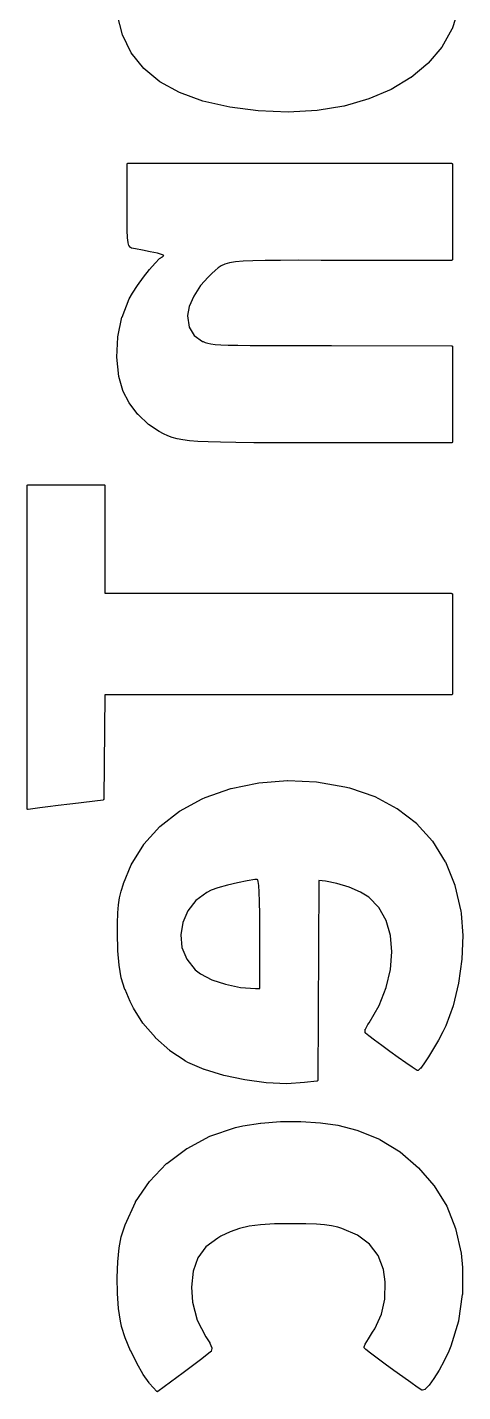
# Model space of a CAD drawing. Extents: x 91.3 to 189.8, y -113.5 to -60.4.
# Drawn here: x 153.33 to 156.16, y -94.61 to -85.75 of the extents above; entities that cross this region are included whole.
import ezdxf

# ---------------------------------------------------------------- set-up
doc = ezdxf.new("R2010")
doc.units = 0
doc.header["$MEASUREMENT"] = 0
doc.layers.add('BLACK', color=7, linetype='CONTINUOUS')

msp = doc.modelspace()

# ---------------------------------------------------------------- linework, layer by layer
at = {"layer": 'Black'}
for p, q in [((153.949, -85.7961), (153.915, -85.6639)), ((156.132, -85.6297), (156.091, -85.7584)), ((153.949, -85.7965), (153.949, -85.7961)), ((153.95, -85.797), (153.949, -85.7965)), ((154.007, -85.9135), (153.95, -85.797)), ((156.09, -85.7593), (156.024, -85.8765)), ((156.091, -85.7584), (156.09, -85.7589)), ((156.09, -85.7589), (156.09, -85.7593)), ((156.024, -85.8773), (155.935, -85.982)), ((156.024, -85.8765), (156.024, -85.8769)), ((156.024, -85.8769), (156.024, -85.8773)), ((154.007, -85.9139), (154.007, -85.9135)), ((154.007, -85.9144), (154.007, -85.9139)), ((154.088, -86.0153), (154.007, -85.9144)), ((154.088, -86.0156), (154.088, -86.0153)), ((154.089, -86.016), (154.088, -86.0156)), ((154.192, -86.1015), (154.089, -86.016)), ((155.934, -85.9826), (155.825, -86.074)), ((155.935, -85.9823), (155.934, -85.9826)), ((155.935, -85.982), (155.935, -85.9823)), ((154.193, -86.1017), (154.192, -86.1015)), ((154.193, -86.102), (154.193, -86.1017)), ((154.32, -86.1721), (154.193, -86.102)), ((155.696, -86.1518), (155.55, -86.2137)), ((155.824, -86.0745), (155.696, -86.1515)), ((155.696, -86.1515), (155.696, -86.1516)), ((155.696, -86.1516), (155.696, -86.1518)), ((155.825, -86.0742), (155.824, -86.0745)), ((155.825, -86.074), (155.825, -86.0742)), ((154.32, -86.1723), (154.32, -86.1721)), ((154.321, -86.1725), (154.32, -86.1723)), ((154.471, -86.2274), (154.321, -86.1725)), ((154.472, -86.2274), (154.471, -86.2274)), ((154.472, -86.2276), (154.472, -86.2274)), ((154.646, -86.2674), (154.472, -86.2276)), ((155.55, -86.2139), (155.389, -86.2597)), ((155.55, -86.2137), (155.55, -86.2138)), ((155.55, -86.2138), (155.55, -86.2139)), ((154.647, -86.2675), (154.646, -86.2674)), ((154.831, -86.2912), (154.647, -86.2675)), ((154.647, -86.2675), (154.647, -86.2675)), ((155.027, -86.2993), (154.831, -86.2912)), ((154.831, -86.2912), (154.831, -86.2912)), ((154.831, -86.2912), (154.831, -86.2912)), ((155.214, -86.2886), (155.027, -86.2993)), ((155.027, -86.2993), (155.027, -86.2993)), ((155.027, -86.2993), (155.027, -86.2993)), ((155.388, -86.2598), (155.214, -86.2885)), ((155.214, -86.2885), (155.214, -86.2885)), ((155.214, -86.2885), (155.214, -86.2886)), ((155.389, -86.2597), (155.388, -86.2598)), ((155.389, -86.2597), (155.389, -86.2597)), ((153.98, -86.6352), (153.981, -86.6347)), ((153.98, -86.6356), (153.98, -86.6352)), ((153.98, -86.636), (153.98, -86.6356)), ((153.98, -86.6364), (153.98, -86.636)), ((153.98, -86.9036), (153.98, -86.6364)), ((153.981, -86.6332), (153.982, -86.6329)), ((153.981, -86.6336), (153.981, -86.6332)), ((153.981, -86.6339), (153.981, -86.6336)), ((153.981, -86.6344), (153.981, -86.6339)), ((153.981, -86.6347), (153.981, -86.6344)), ((153.982, -86.6324), (153.983, -86.6321)), ((153.982, -86.6326), (153.982, -86.6324)), ((153.982, -86.6329), (153.982, -86.6326)), ((153.983, -86.632), (153.984, -86.6317)), ((153.983, -86.6321), (153.983, -86.632)), ((153.984, -86.6317), (153.984, -86.6315)), ((153.984, -86.6315), (153.985, -86.6315)), ((153.984, -86.6317), (153.984, -86.6317)), ((153.985, -86.6315), (153.985, -86.6314)), ((153.985, -86.6314), (156.088, -86.6314)), ((156.088, -86.6314), (156.088, -86.6315)), ((156.088, -86.6315), (156.089, -86.6315)), ((156.089, -86.6315), (156.089, -86.6317)), ((156.089, -86.6317), (156.089, -86.6317)), ((156.089, -86.6317), (156.09, -86.632)), ((156.09, -86.632), (156.09, -86.6321)), ((156.09, -86.6321), (156.091, -86.6324)), ((156.091, -86.6324), (156.091, -86.6326)), ((156.091, -86.6326), (156.091, -86.6329)), ((156.091, -86.6329), (156.092, -86.6332)), ((156.092, -86.6332), (156.092, -86.6336)), ((156.092, -86.6336), (156.092, -86.6339)), ((156.092, -86.6339), (156.092, -86.6344)), ((156.092, -86.6344), (156.092, -86.6347)), ((156.092, -86.6347), (156.093, -86.6352)), ((156.093, -86.6352), (156.093, -86.6356)), ((156.093, -86.6356), (156.093, -86.636)), ((156.093, -86.636), (156.093, -86.6364)), ((156.093, -86.6364), (156.093, -87.2573)), ((153.98, -86.9972), (153.98, -86.9036)), ((153.98, -86.9036), (153.98, -86.9036)), ((153.98, -86.9036), (153.98, -86.9036)), ((153.981, -87.0664), (153.98, -86.9972)), ((153.98, -86.9972), (153.98, -86.9972)), ((153.98, -86.9972), (153.98, -86.9972)), ((153.981, -87.0665), (153.981, -87.0664)), ((153.981, -87.0664), (153.981, -87.0664)), ((153.983, -87.115), (153.981, -87.0665)), ((153.983, -87.1152), (153.983, -87.115)), ((153.983, -87.1153), (153.983, -87.1152)), ((153.986, -87.1469), (153.983, -87.1153)), ((153.986, -87.1473), (153.986, -87.1469)), ((153.986, -87.1477), (153.986, -87.1473)), ((153.991, -87.1663), (153.986, -87.1477)), ((153.991, -87.1664), (153.991, -87.1663)), ((153.991, -87.1663), (153.991, -87.1663)), ((153.992, -87.1671), (153.991, -87.1664)), ((153.992, -87.1678), (153.992, -87.1671)), ((153.992, -87.1679), (153.992, -87.1678)), ((153.992, -87.168), (153.992, -87.1679)), ((153.999, -87.1772), (153.992, -87.168)), ((153.999, -87.1775), (153.999, -87.1772)), ((153.999, -87.1778), (153.999, -87.1775)), ((154, -87.1781), (153.999, -87.1778)), ((154, -87.1784), (154, -87.1781)), ((154, -87.1786), (154, -87.1784)), ((154.001, -87.1788), (154, -87.1786)), ((154.008, -87.1821), (154.001, -87.1788)), ((154.008, -87.1822), (154.008, -87.1821)), ((154.009, -87.1824), (154.008, -87.1822)), ((154.035, -87.1883), (154.009, -87.1824)), ((154.079, -87.197), (154.035, -87.1883)), ((154.035, -87.1883), (154.035, -87.1883)), ((154.035, -87.1883), (154.035, -87.1883)), ((154.129, -87.2061), (154.079, -87.197)), ((154.079, -87.197), (154.079, -87.197)), ((154.079, -87.197), (154.079, -87.197)), ((154.176, -87.2162), (154.129, -87.2061)), ((154.209, -87.2264), (154.176, -87.2162)), ((154.125, -87.3223), (154.161, -87.2801)), ((154.161, -87.2801), (154.162, -87.28)), ((154.162, -87.2798), (154.19, -87.2506)), ((154.162, -87.28), (154.162, -87.2798)), ((154.19, -87.2506), (154.191, -87.2503)), ((154.191, -87.2499), (154.209, -87.239)), ((154.191, -87.2503), (154.191, -87.2499)), ((154.218, -87.2317), (154.209, -87.2264)), ((154.209, -87.2387), (154.21, -87.2386)), ((154.209, -87.2389), (154.209, -87.2387)), ((154.209, -87.239), (154.209, -87.2389)), ((154.21, -87.2386), (154.21, -87.2383)), ((154.21, -87.2383), (154.211, -87.2383)), ((154.211, -87.2382), (154.212, -87.2381)), ((154.211, -87.2383), (154.211, -87.2382)), ((154.212, -87.2381), (154.218, -87.2317)), ((154.571, -87.3105), (154.552, -87.3273)), ((154.591, -87.297), (154.571, -87.3105)), ((154.615, -87.2863), (154.591, -87.297)), ((154.645, -87.278), (154.615, -87.2863)), ((154.683, -87.2718), (154.645, -87.278)), ((154.733, -87.2674), (154.683, -87.2718)), ((154.797, -87.2646), (154.733, -87.2674)), ((154.877, -87.263), (154.797, -87.2646)), ((154.976, -87.2623), (154.877, -87.263)), ((155.096, -87.2621), (154.976, -87.2623)), ((155.24, -87.2623), (155.096, -87.2621)), ((155.364, -87.2623), (155.24, -87.2623)), ((155.24, -87.2623), (155.24, -87.2623)), ((156.088, -87.2623), (155.364, -87.2623)), ((155.364, -87.2623), (155.364, -87.2623)), ((155.364, -87.2623), (155.364, -87.2623)), ((156.089, -87.2623), (156.088, -87.2623)), ((156.088, -87.2623), (156.088, -87.2623)), ((156.09, -87.2618), (156.089, -87.262)), ((156.089, -87.262), (156.089, -87.2621)), ((156.089, -87.2621), (156.089, -87.2623)), ((156.091, -87.2614), (156.09, -87.2617)), ((156.09, -87.2617), (156.09, -87.2618)), ((156.092, -87.2605), (156.091, -87.2608)), ((156.091, -87.2608), (156.091, -87.2612)), ((156.091, -87.2612), (156.091, -87.2614)), ((156.093, -87.2586), (156.092, -87.259)), ((156.092, -87.259), (156.092, -87.2594)), ((156.092, -87.2594), (156.092, -87.2598)), ((156.092, -87.2598), (156.092, -87.2602)), ((156.092, -87.2602), (156.092, -87.2605)), ((156.093, -87.2573), (156.093, -87.2578)), ((156.093, -87.2578), (156.093, -87.2582)), ((156.093, -87.2582), (156.093, -87.2586)), ((154.048, -87.425), (154.086, -87.3725)), ((154.086, -87.3724), (154.125, -87.3224)), ((154.086, -87.3725), (154.086, -87.3724)), ((154.086, -87.3725), (154.086, -87.3725)), ((154.125, -87.3224), (154.125, -87.3223)), ((154.125, -87.3224), (154.125, -87.3224)), ((154.506, -87.3722), (154.457, -87.426)), ((154.531, -87.3479), (154.506, -87.3722)), ((154.552, -87.3273), (154.531, -87.3479)), ((154.531, -87.3479), (154.531, -87.3479)), ((154.531, -87.3479), (154.531, -87.3479)), ((153.994, -87.5124), (154.015, -87.475)), ((154.015, -87.4747), (154.048, -87.4251)), ((154.015, -87.4749), (154.015, -87.4747)), ((154.015, -87.475), (154.015, -87.4749)), ((154.048, -87.4251), (154.048, -87.425)), ((154.048, -87.4251), (154.048, -87.4251)), ((154.457, -87.426), (154.412, -87.494)), ((153.947, -87.631), (153.993, -87.513)), ((153.993, -87.5127), (153.994, -87.5124)), ((153.993, -87.513), (153.993, -87.5127)), ((154.382, -87.5618), (154.371, -87.6216)), ((154.412, -87.494), (154.382, -87.5618)), ((153.919, -87.7596), (153.946, -87.6318)), ((153.946, -87.6314), (153.947, -87.631)), ((153.946, -87.6318), (153.946, -87.6314)), ((154.371, -87.6216), (154.371, -87.6231)), ((154.371, -87.6231), (154.383, -87.6953)), ((154.383, -87.6953), (154.416, -87.7508)), ((154.416, -87.7508), (154.47, -87.7893)), ((153.912, -87.8905), (153.919, -87.7603)), ((153.919, -87.7599), (153.919, -87.7596)), ((153.919, -87.7603), (153.919, -87.7599)), ((154.47, -87.7893), (154.473, -87.7904)), ((154.473, -87.7904), (154.487, -87.796)), ((154.487, -87.796), (154.503, -87.8007)), ((154.503, -87.8007), (154.524, -87.8047)), ((154.524, -87.8047), (154.551, -87.8079)), ((154.551, -87.8079), (154.589, -87.8105)), ((154.589, -87.8105), (154.637, -87.8125)), ((154.637, -87.8125), (154.7, -87.8139)), ((154.7, -87.8139), (154.78, -87.815)), ((154.78, -87.815), (154.78, -87.815)), ((154.78, -87.815), (154.878, -87.8157)), ((154.878, -87.8157), (154.997, -87.8161)), ((154.997, -87.8161), (155.14, -87.8164)), ((155.14, -87.8164), (155.308, -87.8165)), ((155.308, -87.8165), (156.088, -87.8168)), ((156.088, -87.8168), (156.088, -87.8169)), ((156.088, -87.8169), (156.089, -87.8169)), ((156.089, -87.8169), (156.089, -87.817)), ((156.089, -87.817), (156.089, -87.8171)), ((156.089, -87.8171), (156.09, -87.8173)), ((156.09, -87.8173), (156.09, -87.8174)), ((156.09, -87.8174), (156.091, -87.8177)), ((156.091, -87.8177), (156.091, -87.8179)), ((156.091, -87.8179), (156.091, -87.8183)), ((156.091, -87.8183), (156.092, -87.8186)), ((156.092, -87.8186), (156.092, -87.8189)), ((156.092, -87.8189), (156.092, -87.8193)), ((156.092, -87.8193), (156.092, -87.8197)), ((156.092, -87.8197), (156.092, -87.8201)), ((156.092, -87.8201), (156.093, -87.8205)), ((156.093, -87.8205), (156.093, -87.8209)), ((156.093, -87.8209), (156.093, -87.8213)), ((156.093, -87.8213), (156.093, -87.8218)), ((156.093, -87.8218), (156.093, -88.4427)), ((153.912, -87.8909), (153.912, -87.8905)), ((153.912, -87.8913), (153.912, -87.8909)), ((153.926, -88.0166), (153.912, -87.8913)), ((153.926, -88.017), (153.926, -88.0166)), ((153.926, -88.0174), (153.926, -88.017)), ((153.952, -88.1088), (153.926, -88.0174)), ((153.952, -88.1093), (153.952, -88.1088)), ((153.952, -88.1098), (153.952, -88.1093)), ((153.992, -88.1871), (153.952, -88.1098)), ((153.992, -88.1875), (153.992, -88.1871)), ((153.992, -88.1878), (153.992, -88.1875)), ((154.05, -88.2634), (153.992, -88.1878)), ((154.05, -88.2637), (154.05, -88.2634)), ((154.051, -88.264), (154.05, -88.2637)), ((154.118, -88.3291), (154.051, -88.264)), ((154.119, -88.3294), (154.118, -88.3291)), ((154.119, -88.3297), (154.119, -88.3294)), ((154.187, -88.3746), (154.119, -88.3297)), ((154.187, -88.3747), (154.187, -88.3746)), ((154.187, -88.3749), (154.187, -88.3747)), ((154.217, -88.3893), (154.187, -88.3749)), ((154.217, -88.3894), (154.217, -88.3893)), ((154.217, -88.3893), (154.217, -88.3893)), ((154.244, -88.4018), (154.217, -88.3894)), ((154.245, -88.4018), (154.244, -88.4018)), ((154.245, -88.4019), (154.245, -88.4018)), ((154.273, -88.4123), (154.245, -88.4019)), ((154.273, -88.4124), (154.273, -88.4123)), ((154.304, -88.4211), (154.273, -88.4124)), ((154.273, -88.4124), (154.273, -88.4124)), ((154.304, -88.4212), (154.304, -88.4211)), ((154.305, -88.4212), (154.304, -88.4212)), ((154.341, -88.4283), (154.305, -88.4212)), ((154.341, -88.4284), (154.341, -88.4283)), ((154.385, -88.4341), (154.341, -88.4284)), ((154.341, -88.4284), (154.341, -88.4284)), ((154.439, -88.4385), (154.385, -88.4341)), ((154.385, -88.4341), (154.385, -88.4341)), ((154.385, -88.4341), (154.385, -88.4341)), ((154.506, -88.4418), (154.439, -88.4385)), ((154.439, -88.4385), (154.439, -88.4385)), ((154.439, -88.4385), (154.439, -88.4385)), ((154.587, -88.4442), (154.506, -88.4418)), ((154.506, -88.4418), (154.506, -88.4418)), ((154.506, -88.4418), (154.506, -88.4418)), ((154.685, -88.4458), (154.587, -88.4442)), ((154.587, -88.4442), (154.587, -88.4442)), ((154.587, -88.4442), (154.587, -88.4442)), ((154.802, -88.4468), (154.685, -88.4458)), ((154.685, -88.4458), (154.685, -88.4458)), ((154.685, -88.4458), (154.685, -88.4458)), ((154.941, -88.4473), (154.802, -88.4468)), ((154.802, -88.4468), (154.802, -88.4468)), ((154.802, -88.4468), (154.802, -88.4468)), ((155.104, -88.4475), (154.941, -88.4473)), ((154.941, -88.4473), (154.941, -88.4473)), ((154.941, -88.4473), (154.941, -88.4473)), ((155.245, -88.4475), (155.104, -88.4475)), ((155.104, -88.4475), (155.104, -88.4475)), ((155.104, -88.4475), (155.104, -88.4475)), ((156.088, -88.4477), (155.245, -88.4475)), ((155.245, -88.4475), (155.245, -88.4475)), ((156.089, -88.4476), (156.088, -88.4476)), ((156.088, -88.4476), (156.088, -88.4477)), ((156.09, -88.4471), (156.089, -88.4474)), ((156.089, -88.4474), (156.089, -88.4474)), ((156.089, -88.4474), (156.089, -88.4476)), ((156.091, -88.4467), (156.09, -88.447)), ((156.09, -88.447), (156.09, -88.4471)), ((156.092, -88.4459), (156.091, -88.4462)), ((156.091, -88.4462), (156.091, -88.4465)), ((156.091, -88.4465), (156.091, -88.4467)), ((156.093, -88.4439), (156.092, -88.4444)), ((156.092, -88.4444), (156.092, -88.4448)), ((156.092, -88.4448), (156.092, -88.4452)), ((156.092, -88.4452), (156.092, -88.4455)), ((156.092, -88.4455), (156.092, -88.4459)), ((156.093, -88.4427), (156.093, -88.4431)), ((156.093, -88.4431), (156.093, -88.4435)), ((156.093, -88.4435), (156.093, -88.4439)), ((153.331, -88.7232), (153.332, -88.7228)), ((153.331, -88.7236), (153.331, -88.7232)), ((153.331, -88.724), (153.331, -88.7236)), ((153.331, -88.7245), (153.331, -88.724)), ((153.331, -88.7249), (153.331, -88.7245)), ((153.331, -90.8257), (153.331, -88.7249)), ((153.332, -88.7217), (153.333, -88.7214)), ((153.332, -88.7221), (153.332, -88.7217)), ((153.332, -88.7224), (153.332, -88.7221)), ((153.332, -88.7228), (153.332, -88.7224)), ((153.333, -88.7208), (153.334, -88.7206)), ((153.333, -88.7211), (153.333, -88.7208)), ((153.333, -88.7214), (153.333, -88.7211)), ((153.334, -88.7202), (153.335, -88.7201)), ((153.334, -88.7204), (153.334, -88.7202)), ((153.334, -88.7206), (153.334, -88.7204)), ((153.335, -88.7201), (153.335, -88.72)), ((153.335, -88.72), (153.336, -88.72)), ((153.336, -88.72), (153.336, -88.7199)), ((153.336, -88.7199), (153.83, -88.7199)), ((153.83, -88.7199), (153.83, -88.72)), ((153.83, -88.72), (153.831, -88.72)), ((153.831, -88.72), (153.831, -88.7201)), ((153.831, -88.7201), (153.832, -88.7202)), ((153.832, -88.7202), (153.832, -88.7204)), ((153.832, -88.7204), (153.832, -88.7206)), ((153.832, -88.7206), (153.833, -88.7208)), ((153.833, -88.7208), (153.833, -88.7211)), ((153.833, -88.7211), (153.833, -88.7214)), ((153.833, -88.7214), (153.834, -88.7217)), ((153.834, -88.7217), (153.834, -88.7221)), ((153.834, -88.7221), (153.834, -88.7224)), ((153.834, -88.7224), (153.834, -88.7228)), ((153.834, -88.7228), (153.835, -88.7232)), ((153.835, -88.7232), (153.835, -88.7236)), ((153.835, -88.7236), (153.835, -88.724)), ((153.835, -88.724), (153.835, -88.7245)), ((153.835, -88.7245), (153.835, -88.7249)), ((153.835, -88.7249), (153.835, -89.4254)), ((153.835, -89.4254), (156.088, -89.4254)), ((156.088, -89.4254), (156.088, -89.4255)), ((156.088, -89.4255), (156.089, -89.4255)), ((156.089, -89.4255), (156.089, -89.4257)), ((156.089, -89.4257), (156.089, -89.4257)), ((156.089, -89.4257), (156.09, -89.426)), ((156.09, -89.426), (156.09, -89.4261)), ((156.09, -89.4261), (156.091, -89.4264)), ((156.091, -89.4264), (156.091, -89.4266)), ((156.091, -89.4266), (156.091, -89.4269)), ((156.091, -89.4269), (156.092, -89.4272)), ((156.092, -89.4272), (156.092, -89.4276)), ((156.092, -89.4276), (156.092, -89.4279)), ((156.092, -89.4279), (156.092, -89.4284)), ((156.092, -89.4284), (156.092, -89.4287)), ((156.092, -89.4287), (156.093, -89.4292)), ((156.093, -89.4292), (156.093, -89.4296)), ((156.093, -89.4296), (156.093, -89.43)), ((156.093, -89.43), (156.093, -89.4304)), ((156.093, -89.4304), (156.093, -90.0796)), ((153.835, -90.0846), (153.828, -90.7635)), ((156.088, -90.0846), (153.835, -90.0846)), ((156.089, -90.0845), (156.088, -90.0845)), ((156.088, -90.0845), (156.088, -90.0846)), ((156.09, -90.084), (156.089, -90.0843)), ((156.089, -90.0843), (156.089, -90.0843)), ((156.089, -90.0843), (156.089, -90.0845)), ((156.091, -90.0836), (156.09, -90.0839)), ((156.09, -90.0839), (156.09, -90.084)), ((156.092, -90.0828), (156.091, -90.0831)), ((156.091, -90.0831), (156.091, -90.0834)), ((156.091, -90.0834), (156.091, -90.0836)), ((156.093, -90.0808), (156.092, -90.0813)), ((156.092, -90.0813), (156.092, -90.0816)), ((156.092, -90.0816), (156.092, -90.0821)), ((156.092, -90.0821), (156.092, -90.0824)), ((156.092, -90.0824), (156.092, -90.0828)), ((156.093, -90.0796), (156.093, -90.08)), ((156.093, -90.08), (156.093, -90.0804)), ((156.093, -90.0804), (156.093, -90.0808)), ((154.655, -90.6933), (154.825, -90.6587)), ((154.825, -90.6587), (154.835, -90.6568)), ((154.825, -90.6587), (154.825, -90.6587)), ((154.835, -90.6567), (155.022, -90.6423)), ((154.835, -90.6568), (154.835, -90.6567)), ((154.835, -90.6568), (154.835, -90.6568)), ((155.022, -90.6423), (155.022, -90.6423)), ((155.022, -90.6423), (155.023, -90.6423)), ((155.023, -90.6423), (155.21, -90.6504)), ((155.21, -90.6504), (155.211, -90.6504)), ((155.211, -90.6504), (155.211, -90.6504)), ((155.211, -90.6504), (155.394, -90.6816)), ((153.826, -90.7674), (153.825, -90.7678)), ((153.825, -90.7678), (153.825, -90.7679)), ((153.827, -90.7669), (153.826, -90.7674)), ((153.828, -90.7654), (153.827, -90.7661)), ((153.827, -90.7661), (153.827, -90.7667)), ((153.827, -90.7667), (153.827, -90.7668)), ((153.827, -90.7668), (153.827, -90.7669)), ((153.828, -90.7635), (153.828, -90.7636)), ((153.828, -90.7636), (153.828, -90.7637)), ((153.828, -90.7637), (153.828, -90.7645)), ((153.828, -90.7645), (153.828, -90.7652)), ((153.828, -90.7652), (153.828, -90.7653)), ((153.828, -90.7653), (153.828, -90.7654)), ((154.319, -90.8411), (154.467, -90.7602)), ((154.467, -90.7602), (154.468, -90.76)), ((154.467, -90.7602), (154.467, -90.7602)), ((154.468, -90.76), (154.486, -90.7518)), ((154.486, -90.7517), (154.487, -90.7516)), ((154.486, -90.7518), (154.486, -90.7517)), ((154.487, -90.7516), (154.654, -90.6935)), ((154.654, -90.6934), (154.655, -90.6933)), ((154.654, -90.6935), (154.654, -90.6934)), ((155.394, -90.6816), (155.395, -90.6817)), ((155.395, -90.6817), (155.395, -90.6817)), ((155.395, -90.6817), (155.425, -90.6892)), ((155.425, -90.6892), (155.425, -90.6892)), ((155.425, -90.6892), (155.425, -90.6893)), ((155.425, -90.6893), (155.588, -90.7454)), ((155.588, -90.7454), (155.589, -90.7456)), ((155.589, -90.7456), (155.589, -90.7458)), ((155.589, -90.7458), (155.733, -90.8225)), ((153.331, -90.8265), (153.331, -90.8257)), ((153.331, -90.8273), (153.331, -90.8265)), ((153.331, -90.8274), (153.331, -90.8273)), ((153.331, -90.8273), (153.331, -90.8273)), ((153.332, -90.8281), (153.331, -90.8274)), ((153.332, -90.8288), (153.332, -90.8281)), ((153.332, -90.8289), (153.332, -90.8288)), ((153.332, -90.8288), (153.332, -90.8288)), ((153.333, -90.8294), (153.332, -90.8289)), ((153.334, -90.8299), (153.333, -90.8294)), ((153.334, -90.83), (153.334, -90.8299)), ((153.334, -90.8303), (153.334, -90.83)), ((153.334, -90.83), (153.334, -90.83)), ((153.335, -90.8306), (153.334, -90.8303)), ((153.336, -90.8306), (153.335, -90.8306)), ((153.335, -90.8306), (153.335, -90.8306)), ((153.335, -90.8306), (153.335, -90.8306)), ((153.337, -90.8306), (153.336, -90.8306)), ((153.383, -90.8237), (153.337, -90.8306)), ((153.413, -90.8194), (153.383, -90.8237)), ((153.383, -90.8237), (153.383, -90.8237)), ((153.465, -90.8126), (153.413, -90.8194)), ((153.413, -90.8194), (153.413, -90.8194)), ((153.532, -90.8042), (153.465, -90.8126)), ((153.465, -90.8126), (153.465, -90.8126)), ((153.607, -90.7949), (153.532, -90.8042)), ((153.532, -90.8042), (153.532, -90.8042)), ((153.626, -90.7926), (153.607, -90.7949)), ((153.607, -90.7949), (153.607, -90.7949)), ((153.824, -90.7684), (153.626, -90.7926)), ((153.626, -90.7926), (153.626, -90.7926)), ((153.825, -90.7679), (153.824, -90.7682)), ((153.824, -90.7682), (153.824, -90.7684)), ((153.824, -90.7684), (153.824, -90.7684)), ((153.824, -90.7684), (153.824, -90.7684)), ((153.825, -90.7679), (153.825, -90.7679)), ((154.193, -90.9399), (154.319, -90.8415)), ((154.319, -90.8413), (154.319, -90.8411)), ((154.319, -90.8415), (154.319, -90.8413)), ((155.733, -90.8225), (155.734, -90.8228)), ((155.734, -90.8228), (155.734, -90.823)), ((155.734, -90.823), (155.859, -90.9195)), ((154.088, -91.0561), (154.192, -90.9405)), ((154.192, -90.9402), (154.193, -90.9399)), ((154.192, -90.9405), (154.192, -90.9402)), ((155.859, -90.9195), (155.859, -90.9198)), ((155.859, -90.9198), (155.859, -90.9201)), ((155.859, -90.9201), (155.964, -91.0356)), ((154.007, -91.1895), (154.088, -91.0568)), ((154.088, -91.0565), (154.088, -91.0561)), ((154.088, -91.0568), (154.088, -91.0565)), ((155.964, -91.0356), (155.964, -91.036)), ((155.964, -91.036), (155.964, -91.0363)), ((155.964, -91.0363), (156.047, -91.17)), ((153.957, -91.3113), (154.006, -91.1903)), ((154.006, -91.1899), (154.007, -91.1895)), ((154.006, -91.1903), (154.006, -91.1899)), ((156.047, -91.17), (156.047, -91.1704)), ((156.047, -91.1704), (156.048, -91.1708)), ((156.048, -91.1708), (156.109, -91.3218)), ((154.76, -91.2923), (154.697, -91.3052)), ((154.81, -91.2849), (154.76, -91.2923)), ((154.825, -91.2841), (154.81, -91.2849)), ((154.828, -91.2862), (154.825, -91.2841)), ((154.832, -91.298), (154.828, -91.2862)), ((154.836, -91.3241), (154.832, -91.298)), ((155.225, -91.2916), (155.218, -92.5894)), ((155.268, -91.2959), (155.225, -91.2916)), ((155.342, -91.3097), (155.268, -91.2959)), ((153.93, -91.4037), (153.941, -91.3607)), ((153.941, -91.3604), (153.956, -91.3117)), ((153.941, -91.3606), (153.941, -91.3604)), ((153.941, -91.3607), (153.941, -91.3606)), ((153.956, -91.3115), (153.957, -91.3113)), ((153.956, -91.3117), (153.956, -91.3115)), ((154.497, -91.3685), (154.426, -91.4209)), ((154.525, -91.3549), (154.497, -91.3685)), ((154.57, -91.3388), (154.525, -91.3549)), ((154.631, -91.3214), (154.57, -91.3388)), ((154.697, -91.3052), (154.631, -91.3214)), ((154.838, -91.3665), (154.836, -91.3241)), ((154.84, -91.4278), (154.838, -91.3665)), ((155.422, -91.3348), (155.342, -91.3097)), ((155.496, -91.3669), (155.422, -91.3348)), ((155.551, -91.4004), (155.496, -91.3669)), ((156.109, -91.3218), (156.109, -91.3222)), ((156.109, -91.3222), (156.109, -91.3225)), ((156.109, -91.3225), (156.148, -91.4901)), ((153.92, -91.502), (153.924, -91.4489)), ((153.924, -91.4485), (153.93, -91.4041)), ((153.924, -91.4487), (153.924, -91.4485)), ((153.924, -91.4489), (153.924, -91.4487)), ((153.93, -91.4039), (153.93, -91.4037)), ((153.93, -91.4041), (153.93, -91.4039)), ((154.426, -91.4209), (154.374, -91.4875)), ((154.841, -91.511), (154.84, -91.4278)), ((155.616, -91.4667), (155.551, -91.4004)), ((155.662, -91.5502), (155.616, -91.4667)), ((153.918, -91.5713), (153.92, -91.5022)), ((153.92, -91.5021), (153.92, -91.502)), ((153.92, -91.5022), (153.92, -91.5021)), ((154.341, -91.5638), (154.328, -91.6449)), ((154.374, -91.4875), (154.341, -91.5638)), ((154.841, -91.619), (154.841, -91.511)), ((155.69, -91.6476), (155.662, -91.5502)), ((156.148, -91.4901), (156.148, -91.4903)), ((156.148, -91.4903), (156.148, -91.4905)), ((156.148, -91.4905), (156.15, -91.5042)), ((156.15, -91.5042), (156.15, -91.5044)), ((156.15, -91.5044), (156.15, -91.5046)), ((156.15, -91.5046), (156.16, -91.6485)), ((153.918, -91.5714), (153.918, -91.5713)), ((153.918, -91.5713), (153.918, -91.5713)), ((153.918, -91.6318), (153.918, -91.5714)), ((153.918, -91.6319), (153.918, -91.6318)), ((153.918, -91.6318), (153.918, -91.6318)), ((153.92, -91.7468), (153.918, -91.6319)), ((154.328, -91.6449), (154.336, -91.7263)), ((154.841, -91.6388), (154.841, -91.619)), ((154.841, -91.619), (154.841, -91.619)), ((154.841, -91.9936), (154.841, -91.6388)), ((154.841, -91.6388), (154.841, -91.6388)), ((155.7, -91.7552), (155.69, -91.6476)), ((156.16, -91.649), (156.154, -91.8026)), ((156.16, -91.6485), (156.16, -91.6488)), ((156.16, -91.6488), (156.16, -91.649)), ((154.336, -91.7263), (154.367, -91.8031)), ((153.92, -91.7469), (153.92, -91.7468)), ((153.92, -91.7471), (153.92, -91.7469)), ((153.928, -91.8415), (153.92, -91.7471)), ((154.367, -91.8031), (154.421, -91.8708)), ((155.691, -91.8694), (155.7, -91.7552)), ((156.154, -91.8031), (156.133, -91.9575)), ((156.154, -91.8026), (156.154, -91.8029)), ((156.154, -91.8029), (156.154, -91.8031)), ((153.928, -91.8417), (153.928, -91.8415)), ((153.928, -91.842), (153.928, -91.8417)), ((153.942, -91.9233), (153.928, -91.842)), ((154.421, -91.8708), (154.456, -91.8979)), ((154.456, -91.8979), (154.529, -91.9355)), ((155.663, -91.9865), (155.691, -91.8694)), ((153.942, -91.9236), (153.942, -91.9233)), ((153.942, -91.9239), (153.942, -91.9236)), ((153.965, -91.9996), (153.942, -91.9239)), ((153.965, -91.9999), (153.965, -91.9996)), ((153.966, -92.0001), (153.965, -91.9999)), ((153.999, -92.0777), (153.966, -92.0001)), ((154.529, -91.9355), (154.618, -91.9655)), ((154.618, -91.9655), (154.716, -91.9856)), ((154.716, -91.9856), (154.814, -91.9934)), ((154.814, -91.9934), (154.841, -91.9936)), ((155.617, -92.1028), (155.663, -91.9865)), ((156.133, -91.958), (156.098, -92.1044)), ((156.133, -91.9575), (156.133, -91.9577)), ((156.133, -91.9577), (156.133, -91.958)), ((153.999, -92.0778), (153.999, -92.0777)), ((153.999, -92.078), (153.999, -92.0778)), ((154.02, -92.1208), (153.999, -92.078)), ((154.02, -92.1211), (154.02, -92.1208)), ((154.02, -92.1213), (154.02, -92.1211)), ((154.082, -92.2173), (154.02, -92.1213)), ((155.552, -92.2149), (155.617, -92.1028)), ((156.098, -92.1049), (156.051, -92.2344)), ((156.098, -92.1044), (156.098, -92.1046)), ((156.098, -92.1046), (156.098, -92.1049)), ((154.082, -92.2176), (154.082, -92.2173)), ((154.082, -92.2179), (154.082, -92.2176)), ((154.164, -92.3118), (154.082, -92.2179)), ((155.526, -92.278), (155.527, -92.258)), ((155.527, -92.2577), (155.528, -92.2571)), ((155.527, -92.2579), (155.527, -92.2577)), ((155.527, -92.258), (155.527, -92.2579)), ((155.528, -92.2561), (155.544, -92.2267)), ((155.528, -92.2562), (155.528, -92.2561)), ((155.528, -92.2564), (155.528, -92.2562)), ((155.528, -92.2571), (155.528, -92.2564)), ((155.544, -92.2262), (155.552, -92.2149)), ((155.544, -92.2265), (155.544, -92.2262)), ((155.544, -92.2267), (155.544, -92.2265)), ((156.031, -92.2746), (156.002, -92.3276)), ((156.05, -92.2349), (156.031, -92.2744)), ((156.031, -92.2744), (156.031, -92.2745)), ((156.031, -92.2745), (156.031, -92.2746)), ((156.051, -92.2344), (156.05, -92.2346)), ((156.05, -92.2346), (156.05, -92.2349)), ((154.164, -92.312), (154.164, -92.3118)), ((154.164, -92.3122), (154.164, -92.312)), ((154.258, -92.3964), (154.164, -92.3122)), ((155.526, -92.2781), (155.526, -92.278)), ((155.526, -92.2782), (155.526, -92.2781)), ((155.526, -92.279), (155.526, -92.2782)), ((155.526, -92.2797), (155.526, -92.279)), ((155.526, -92.2798), (155.526, -92.2797)), ((155.526, -92.2799), (155.526, -92.2798)), ((155.527, -92.2806), (155.526, -92.2799)), ((155.527, -92.2813), (155.527, -92.2806)), ((155.527, -92.2815), (155.527, -92.2813)), ((155.527, -92.2813), (155.527, -92.2813)), ((155.528, -92.283), (155.527, -92.2815)), ((155.529, -92.2834), (155.528, -92.283)), ((155.529, -92.2838), (155.529, -92.2834)), ((155.55, -92.3005), (155.529, -92.2838)), ((155.587, -92.3281), (155.55, -92.3005)), ((155.55, -92.3005), (155.55, -92.3005)), ((155.55, -92.3005), (155.55, -92.3005)), ((155.634, -92.3629), (155.587, -92.3281)), ((155.587, -92.3281), (155.587, -92.3281)), ((155.587, -92.3281), (155.587, -92.3281)), ((155.687, -92.4014), (155.634, -92.3629)), ((155.634, -92.3629), (155.634, -92.3629)), ((155.634, -92.3629), (155.634, -92.3629)), ((156.002, -92.3277), (155.97, -92.3834)), ((156.002, -92.3276), (156.002, -92.3277)), ((156.002, -92.3277), (156.002, -92.3277)), ((154.258, -92.3966), (154.258, -92.3964)), ((154.258, -92.3968), (154.258, -92.3966)), ((154.357, -92.4637), (154.258, -92.3968)), ((155.741, -92.4401), (155.687, -92.4014)), ((155.687, -92.4014), (155.687, -92.4014)), ((155.687, -92.4014), (155.687, -92.4014)), ((155.791, -92.4752), (155.741, -92.4401)), ((155.741, -92.4401), (155.741, -92.4401)), ((155.741, -92.4401), (155.741, -92.4401)), ((155.937, -92.4366), (155.908, -92.4812)), ((155.97, -92.3835), (155.937, -92.4365)), ((155.937, -92.4365), (155.937, -92.4365)), ((155.937, -92.4365), (155.937, -92.4366)), ((155.97, -92.3834), (155.97, -92.3835)), ((155.97, -92.3835), (155.97, -92.3835)), ((154.357, -92.4638), (154.357, -92.4637)), ((154.358, -92.464), (154.357, -92.4638)), ((154.375, -92.4732), (154.358, -92.464)), ((154.375, -92.4733), (154.375, -92.4732)), ((154.375, -92.4734), (154.375, -92.4733)), ((154.481, -92.5192), (154.375, -92.4734)), ((154.482, -92.5193), (154.481, -92.5192)), ((154.482, -92.5194), (154.482, -92.5193)), ((154.607, -92.5575), (154.482, -92.5194)), ((155.791, -92.4753), (155.791, -92.4752)), ((155.831, -92.5034), (155.791, -92.4753)), ((155.791, -92.4753), (155.791, -92.4753)), ((155.858, -92.5209), (155.831, -92.5034)), ((155.831, -92.5034), (155.831, -92.5034)), ((155.831, -92.5034), (155.831, -92.5034)), ((155.858, -92.521), (155.858, -92.5209)), ((155.858, -92.5212), (155.858, -92.521)), ((155.865, -92.5252), (155.858, -92.5212)), ((155.866, -92.5253), (155.865, -92.5252)), ((155.866, -92.5255), (155.866, -92.5253)), ((155.867, -92.5256), (155.866, -92.5255)), ((155.867, -92.5257), (155.867, -92.5256)), ((155.868, -92.5258), (155.867, -92.5257)), ((155.867, -92.5257), (155.867, -92.5257)), ((155.869, -92.5257), (155.868, -92.5257)), ((155.868, -92.5257), (155.868, -92.5258)), ((155.87, -92.5254), (155.869, -92.5255)), ((155.869, -92.5255), (155.869, -92.5257)), ((155.871, -92.5247), (155.87, -92.525)), ((155.87, -92.525), (155.87, -92.5252)), ((155.87, -92.5252), (155.87, -92.5254)), ((155.884, -92.513), (155.871, -92.5245)), ((155.871, -92.5245), (155.871, -92.5247)), ((155.885, -92.5123), (155.884, -92.5126)), ((155.884, -92.5126), (155.884, -92.513)), ((155.907, -92.4814), (155.885, -92.5123)), ((155.908, -92.4812), (155.907, -92.4813)), ((155.907, -92.4813), (155.907, -92.4814)), ((154.608, -92.5575), (154.607, -92.5575)), ((154.608, -92.5576), (154.608, -92.5575)), ((154.744, -92.5864), (154.608, -92.5576)), ((154.745, -92.5865), (154.744, -92.5864)), ((154.744, -92.5864), (154.744, -92.5864)), ((154.884, -92.6048), (154.745, -92.5865)), ((154.884, -92.6048), (154.884, -92.6047)), ((154.884, -92.6047), (154.884, -92.6048)), ((155.018, -92.611), (154.884, -92.6048)), ((155.133, -92.6043), (155.018, -92.611)), ((155.018, -92.611), (155.018, -92.611)), ((155.018, -92.611), (155.018, -92.611)), ((155.213, -92.5943), (155.133, -92.6043)), ((155.133, -92.6043), (155.133, -92.6043)), ((155.133, -92.6043), (155.133, -92.6043)), ((155.214, -92.594), (155.213, -92.5943)), ((155.213, -92.5943), (155.213, -92.5943)), ((155.213, -92.5943), (155.213, -92.5943)), ((155.215, -92.5938), (155.214, -92.594)), ((155.216, -92.5932), (155.215, -92.5937)), ((155.215, -92.5937), (155.215, -92.5937)), ((155.215, -92.5937), (155.215, -92.5938)), ((155.217, -92.5919), (155.216, -92.5926)), ((155.216, -92.5926), (155.216, -92.5926)), ((155.216, -92.5926), (155.216, -92.5927)), ((155.216, -92.5927), (155.216, -92.5932)), ((155.218, -92.5896), (155.217, -92.5903)), ((155.217, -92.5903), (155.217, -92.5911)), ((155.217, -92.5911), (155.217, -92.5912)), ((155.217, -92.5912), (155.217, -92.5913)), ((155.217, -92.5913), (155.217, -92.5919)), ((155.218, -92.5894), (155.218, -92.5895)), ((155.218, -92.5895), (155.218, -92.5896)), ((154.684, -92.8951), (154.732, -92.8841)), ((154.684, -92.8952), (154.684, -92.8951)), ((154.684, -92.8953), (154.684, -92.8952)), ((154.732, -92.884), (154.847, -92.8668)), ((154.732, -92.8841), (154.732, -92.884)), ((154.732, -92.8841), (154.732, -92.8841)), ((154.847, -92.8668), (154.848, -92.8668)), ((154.848, -92.8667), (154.976, -92.8576)), ((154.848, -92.8668), (154.848, -92.8667)), ((154.976, -92.8576), (155.108, -92.8567)), ((154.976, -92.8576), (154.976, -92.8576)), ((154.976, -92.8576), (154.976, -92.8576)), ((155.108, -92.8567), (155.109, -92.8568)), ((155.109, -92.8568), (155.109, -92.8567)), ((155.109, -92.8567), (155.235, -92.8644)), ((155.235, -92.8644), (155.236, -92.8645)), ((155.236, -92.8645), (155.236, -92.8645)), ((155.236, -92.8645), (155.348, -92.8809)), ((155.348, -92.8809), (155.348, -92.8809)), ((155.348, -92.8809), (155.348, -92.881)), ((155.348, -92.881), (155.473, -92.9131)), ((154.369, -93.0314), (154.518, -92.953)), ((154.518, -92.9527), (154.684, -92.8953)), ((154.518, -92.9528), (154.518, -92.9527)), ((154.518, -92.953), (154.518, -92.9528)), ((155.473, -92.9131), (155.473, -92.9133)), ((155.473, -92.9133), (155.473, -92.9133)), ((155.473, -92.9133), (155.62, -92.9726)), ((155.62, -92.9726), (155.621, -92.9729)), ((155.621, -92.9729), (155.621, -92.973)), ((155.621, -92.973), (155.753, -93.0535)), ((154.237, -93.1299), (154.368, -93.0319)), ((154.368, -93.0317), (154.369, -93.0314)), ((154.368, -93.0319), (154.368, -93.0317)), ((155.753, -93.0535), (155.753, -93.0538)), ((155.753, -93.0538), (155.753, -93.054)), ((155.753, -93.054), (155.873, -93.1576)), ((154.125, -93.2464), (154.236, -93.1304)), ((154.236, -93.1304), (154.237, -93.1302)), ((154.237, -93.1302), (154.237, -93.1299)), ((155.873, -93.1576), (155.873, -93.1579)), ((155.873, -93.1579), (155.873, -93.1581)), ((155.873, -93.1581), (155.973, -93.2735)), ((154.034, -93.3795), (154.124, -93.2471)), ((154.124, -93.2471), (154.125, -93.2468)), ((154.125, -93.2468), (154.125, -93.2464)), ((155.973, -93.2735), (155.974, -93.2739)), ((155.974, -93.2739), (155.974, -93.2742)), ((155.974, -93.2742), (156.056, -93.406)), ((153.966, -93.5275), (154.034, -93.3802)), ((154.034, -93.3799), (154.034, -93.3795)), ((154.034, -93.3802), (154.034, -93.3799)), ((156.056, -93.406), (156.056, -93.4064)), ((156.056, -93.4064), (156.056, -93.4067)), ((156.056, -93.4067), (156.114, -93.5509)), ((153.942, -93.6058), (153.966, -93.5281)), ((153.966, -93.5278), (153.966, -93.5275)), ((153.966, -93.5281), (153.966, -93.5278)), ((154.589, -93.602), (154.569, -93.6137)), ((154.65, -93.5728), (154.589, -93.602)), ((154.709, -93.5513), (154.65, -93.5728)), ((154.773, -93.5364), (154.709, -93.5513)), ((154.847, -93.527), (154.773, -93.5364)), ((154.937, -93.5221), (154.847, -93.527)), ((155.05, -93.5206), (154.937, -93.5221)), ((155.051, -93.5206), (155.05, -93.5206)), ((155.141, -93.5211), (155.051, -93.5206)), ((155.21, -93.5231), (155.141, -93.5211)), ((155.263, -93.5272), (155.21, -93.5231)), ((155.307, -93.5338), (155.263, -93.5272)), ((155.348, -93.5438), (155.307, -93.5338)), ((155.374, -93.5515), (155.348, -93.5438)), ((155.476, -93.5948), (155.374, -93.5515)), ((155.555, -93.6532), (155.476, -93.5948)), ((156.114, -93.5509), (156.114, -93.5513)), ((156.114, -93.5513), (156.114, -93.5517)), ((156.114, -93.5517), (156.149, -93.7118)), ((153.92, -93.7685), (153.928, -93.678)), ((153.928, -93.6776), (153.942, -93.6064)), ((153.928, -93.6778), (153.928, -93.6776)), ((153.928, -93.678), (153.928, -93.6778)), ((153.942, -93.6061), (153.942, -93.6058)), ((153.942, -93.6064), (153.942, -93.6061)), ((154.492, -93.6716), (154.439, -93.7423)), ((154.569, -93.6137), (154.492, -93.6716)), ((155.611, -93.7274), (155.555, -93.6532)), ((153.916, -93.87), (153.92, -93.7688)), ((153.92, -93.7686), (153.92, -93.7685)), ((153.92, -93.7688), (153.92, -93.7686)), ((154.439, -93.7423), (154.408, -93.8287)), ((155.645, -93.8185), (155.611, -93.7274)), ((156.149, -93.7118), (156.149, -93.712)), ((156.149, -93.712), (156.149, -93.7123)), ((156.149, -93.7123), (156.159, -93.8058)), ((153.917, -93.8701), (153.916, -93.87)), ((153.916, -93.8702), (153.917, -93.8701)), ((153.918, -93.9736), (153.916, -93.8702)), ((154.408, -93.8287), (154.398, -93.9332)), ((155.656, -93.899), (155.645, -93.8185)), ((156.159, -93.8063), (156.158, -93.9799)), ((156.159, -93.8058), (156.159, -93.806)), ((156.159, -93.806), (156.159, -93.8063)), ((154.398, -93.9332), (154.405, -94.0306)), ((155.655, -94.0102), (155.656, -93.899)), ((153.918, -93.9737), (153.918, -93.9736)), ((153.918, -93.9739), (153.918, -93.9737)), ((153.924, -94.071), (153.918, -93.9739)), ((154.405, -94.0306), (154.435, -94.1479)), ((155.633, -94.1086), (155.655, -94.0102)), ((156.157, -93.9806), (156.132, -94.1524)), ((156.158, -93.9799), (156.157, -93.9802)), ((156.157, -93.9802), (156.157, -93.9806)), ((153.924, -94.0712), (153.924, -94.071)), ((153.924, -94.0713), (153.924, -94.0712)), ((153.936, -94.1537), (153.924, -94.0713)), ((155.588, -94.2031), (155.633, -94.1086)), ((153.936, -94.1539), (153.936, -94.1537)), ((153.936, -94.1541), (153.936, -94.1539)), ((153.943, -94.187), (153.936, -94.1541)), ((153.943, -94.1872), (153.943, -94.187)), ((153.943, -94.1875), (153.943, -94.1872)), ((153.968, -94.2627), (153.943, -94.1875)), ((154.435, -94.1479), (154.491, -94.2548)), ((155.574, -94.226), (155.588, -94.2031)), ((156.132, -94.1531), (156.083, -94.3155)), ((156.132, -94.1524), (156.132, -94.1528)), ((156.132, -94.1528), (156.132, -94.1531)), ((153.968, -94.2629), (153.968, -94.2627)), ((153.968, -94.2631), (153.968, -94.2629)), ((154.002, -94.3456), (153.968, -94.2631)), ((154.491, -94.2548), (154.517, -94.2957)), ((154.517, -94.2957), (154.517, -94.2961)), ((154.517, -94.2961), (154.517, -94.2964)), ((154.517, -94.2964), (154.53, -94.3277)), ((155.519, -94.3213), (155.527, -94.3036)), ((155.527, -94.3032), (155.547, -94.2693)), ((155.527, -94.3034), (155.527, -94.3032)), ((155.527, -94.3036), (155.527, -94.3034)), ((155.547, -94.2692), (155.574, -94.226)), ((155.547, -94.2693), (155.547, -94.2692)), ((155.547, -94.2693), (155.547, -94.2693)), ((154.003, -94.3457), (154.002, -94.3456)), ((154.003, -94.3459), (154.003, -94.3457)), ((154.042, -94.4273), (154.003, -94.3459)), ((154.497, -94.3734), (154.456, -94.4044)), ((154.521, -94.3542), (154.497, -94.3733)), ((154.497, -94.3733), (154.497, -94.3733)), ((154.497, -94.3733), (154.497, -94.3734)), ((154.525, -94.3506), (154.521, -94.354)), ((154.521, -94.354), (154.521, -94.3541)), ((154.521, -94.3541), (154.521, -94.3542)), ((154.526, -94.3496), (154.525, -94.3501)), ((154.525, -94.3501), (154.525, -94.3506)), ((154.53, -94.3306), (154.526, -94.3479)), ((154.526, -94.3479), (154.526, -94.3486)), ((154.526, -94.3486), (154.526, -94.3493)), ((154.526, -94.3493), (154.526, -94.3494)), ((154.526, -94.3494), (154.526, -94.3496)), ((154.53, -94.3277), (154.53, -94.3283)), ((154.53, -94.3283), (154.53, -94.3289)), ((154.53, -94.3289), (154.53, -94.3291)), ((154.53, -94.3291), (154.53, -94.3294)), ((154.53, -94.3294), (154.53, -94.33)), ((154.53, -94.33), (154.53, -94.3306)), ((155.519, -94.3221), (155.519, -94.3213)), ((155.519, -94.3213), (155.519, -94.3213)), ((155.519, -94.3213), (155.519, -94.3213)), ((155.519, -94.323), (155.519, -94.3221)), ((155.519, -94.3235), (155.519, -94.323)), ((155.519, -94.323), (155.519, -94.323)), ((155.519, -94.323), (155.519, -94.323)), ((155.519, -94.324), (155.519, -94.3235)), ((155.519, -94.3245), (155.519, -94.324)), ((155.519, -94.3249), (155.519, -94.3245)), ((155.519, -94.3253), (155.519, -94.3249)), ((155.519, -94.3257), (155.519, -94.3253)), ((155.519, -94.3262), (155.519, -94.3257)), ((155.519, -94.3265), (155.519, -94.3262)), ((155.52, -94.3268), (155.519, -94.3265)), ((155.52, -94.3272), (155.52, -94.3268)), ((155.52, -94.3276), (155.52, -94.3272)), ((155.531, -94.3379), (155.52, -94.3276)), ((155.531, -94.338), (155.531, -94.3379)), ((155.531, -94.3382), (155.531, -94.338)), ((155.561, -94.3614), (155.531, -94.3382)), ((155.561, -94.3615), (155.561, -94.3614)), ((155.561, -94.3614), (155.561, -94.3614)), ((155.604, -94.3942), (155.561, -94.3615)), ((155.604, -94.3943), (155.604, -94.3942)), ((155.604, -94.3942), (155.604, -94.3942)), ((155.656, -94.4332), (155.604, -94.3943)), ((156.069, -94.3484), (156.039, -94.4109)), ((156.082, -94.3159), (156.069, -94.3482)), ((156.069, -94.3482), (156.069, -94.3483)), ((156.069, -94.3483), (156.069, -94.3484)), ((156.083, -94.3155), (156.082, -94.3157)), ((156.082, -94.3157), (156.082, -94.3159)), ((154.042, -94.4274), (154.042, -94.4273)), ((154.043, -94.4276), (154.042, -94.4274)), ((154.084, -94.4995), (154.043, -94.4276)), ((154.344, -94.4888), (154.179, -94.6112)), ((154.404, -94.4441), (154.344, -94.4888)), ((154.344, -94.4888), (154.344, -94.4888)), ((154.344, -94.4888), (154.344, -94.4888)), ((154.456, -94.4044), (154.404, -94.444)), ((154.404, -94.444), (154.404, -94.4441)), ((154.404, -94.4441), (154.404, -94.4441)), ((154.456, -94.4044), (154.456, -94.4044)), ((154.456, -94.4044), (154.456, -94.4044)), ((155.713, -94.4749), (155.656, -94.4332)), ((155.656, -94.4332), (155.656, -94.4332)), ((155.656, -94.4332), (155.656, -94.4332)), ((155.77, -94.5161), (155.713, -94.4749)), ((155.713, -94.4749), (155.713, -94.4749)), ((155.713, -94.4749), (155.713, -94.4749)), ((156.006, -94.472), (155.973, -94.5259)), ((156.039, -94.4111), (156.006, -94.4717)), ((156.006, -94.4717), (156.006, -94.4718)), ((156.006, -94.4718), (156.006, -94.472)), ((156.039, -94.4109), (156.039, -94.411)), ((156.039, -94.411), (156.039, -94.4111)), ((154.084, -94.4997), (154.084, -94.4995)), ((154.084, -94.4999), (154.084, -94.4997)), ((154.122, -94.5538), (154.084, -94.4999)), ((154.122, -94.554), (154.122, -94.5538)), ((154.122, -94.5542), (154.122, -94.554)), ((154.126, -94.5586), (154.122, -94.5542)), ((154.172, -94.6105), (154.126, -94.5586)), ((154.126, -94.5586), (154.126, -94.5586)), ((154.126, -94.5586), (154.126, -94.5586)), ((155.822, -94.5532), (155.77, -94.5161)), ((155.77, -94.5161), (155.77, -94.5161)), ((155.77, -94.5161), (155.77, -94.5161)), ((155.822, -94.5533), (155.822, -94.5532)), ((155.822, -94.5532), (155.822, -94.5532)), ((155.865, -94.583), (155.822, -94.5533)), ((155.942, -94.5693), (155.917, -94.5958)), ((155.973, -94.5262), (155.942, -94.5688)), ((155.942, -94.5688), (155.942, -94.569)), ((155.942, -94.569), (155.942, -94.5693)), ((155.973, -94.5259), (155.973, -94.5261)), ((155.973, -94.5261), (155.973, -94.5262)), ((154.172, -94.6107), (154.172, -94.6105)), ((154.172, -94.6109), (154.172, -94.6107)), ((154.173, -94.6112), (154.172, -94.6109)), ((154.173, -94.6116), (154.173, -94.6112)), ((154.174, -94.6117), (154.173, -94.6116)), ((154.174, -94.6118), (154.174, -94.6117)), ((154.174, -94.612), (154.174, -94.6118)), ((154.175, -94.6122), (154.174, -94.612)), ((154.176, -94.6121), (154.175, -94.6122)), ((154.175, -94.6122), (154.175, -94.6122)), ((154.175, -94.6122), (154.175, -94.6122)), ((154.177, -94.6121), (154.176, -94.6121)), ((154.178, -94.6117), (154.177, -94.612)), ((154.177, -94.612), (154.177, -94.612)), ((154.177, -94.612), (154.177, -94.6121)), ((154.179, -94.6112), (154.178, -94.6113)), ((154.178, -94.6113), (154.178, -94.6115)), ((154.178, -94.6115), (154.178, -94.6117)), ((155.865, -94.5831), (155.865, -94.583)), ((155.894, -94.6021), (155.865, -94.5831)), ((155.865, -94.5831), (155.865, -94.5831)), ((155.895, -94.6023), (155.894, -94.6021)), ((155.895, -94.6026), (155.895, -94.6023)), ((155.896, -94.6027), (155.895, -94.6026)), ((155.896, -94.6028), (155.896, -94.6027)), ((155.897, -94.6029), (155.896, -94.6028)), ((155.896, -94.6028), (155.896, -94.6028)), ((155.898, -94.6029), (155.897, -94.6029)), ((155.897, -94.6029), (155.897, -94.6029)), ((155.899, -94.6026), (155.898, -94.6027)), ((155.898, -94.6027), (155.898, -94.6029)), ((155.915, -94.5971), (155.899, -94.6026)), ((155.916, -94.5965), (155.915, -94.5968)), ((155.915, -94.5968), (155.915, -94.5969)), ((155.915, -94.5969), (155.915, -94.5971)), ((155.917, -94.596), (155.916, -94.5962)), ((155.916, -94.5962), (155.916, -94.5965)), ((155.917, -94.5958), (155.917, -94.596))]:
    msp.add_line(p, q, dxfattribs=at)

doc.saveas('drawing.dxf')
